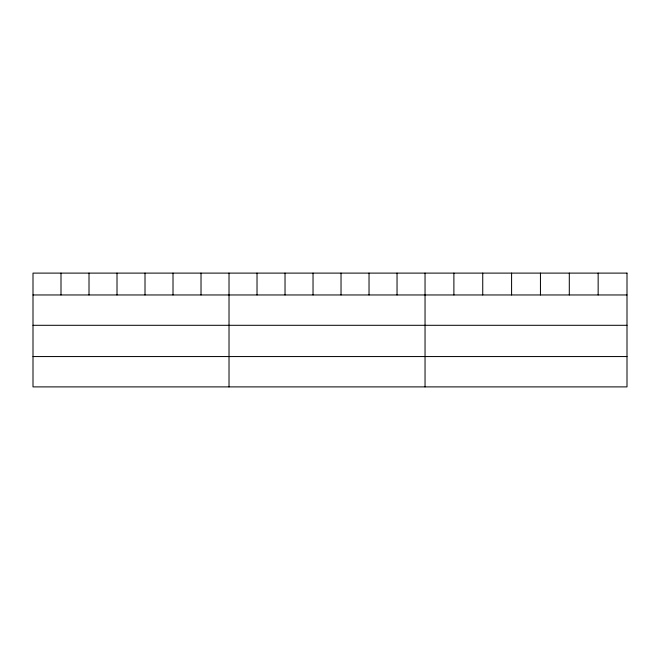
<?xml version="1.0" encoding="UTF-8"?>
<svg xmlns="http://www.w3.org/2000/svg" width="660" height="660" viewBox="0 0 660 660"><rect width="100%" height="100%" fill="white"/><g stroke="black" fill="none" stroke-linecap="round" stroke-linejoin="round"><path stroke-width="0.99" d="M33 294.962L627 294.962M33 325.298L627 325.298M33 356.557L627 356.557M598.15 273.108L598.15 294.962M569.299 273.108L569.299 294.962M540.449 273.108L540.449 294.962M511.591 273.108L511.591 294.962M482.74 273.108L482.74 294.962M453.89 273.108L453.89 294.962M425.04 273.108L425.04 386.892M397.039 273.108L397.039 294.962M369.031 273.108L369.031 294.962M341.03 273.108L341.03 294.962M313.03 273.108L313.03 294.962M285.029 273.108L285.029 294.962M257.021 273.108L257.021 294.962M229.02 273.108L229.02 386.892M201.019 273.108L201.019 294.962M173.011 273.108L173.011 294.962M145.01 273.108L145.01 294.962M117.01 273.108L117.01 294.962M89.009 273.108L89.009 294.962M61 273.108L61 294.962M627 273.108L33 273.108L33 386.892L627 386.892L627 273.108"/></g></svg>
